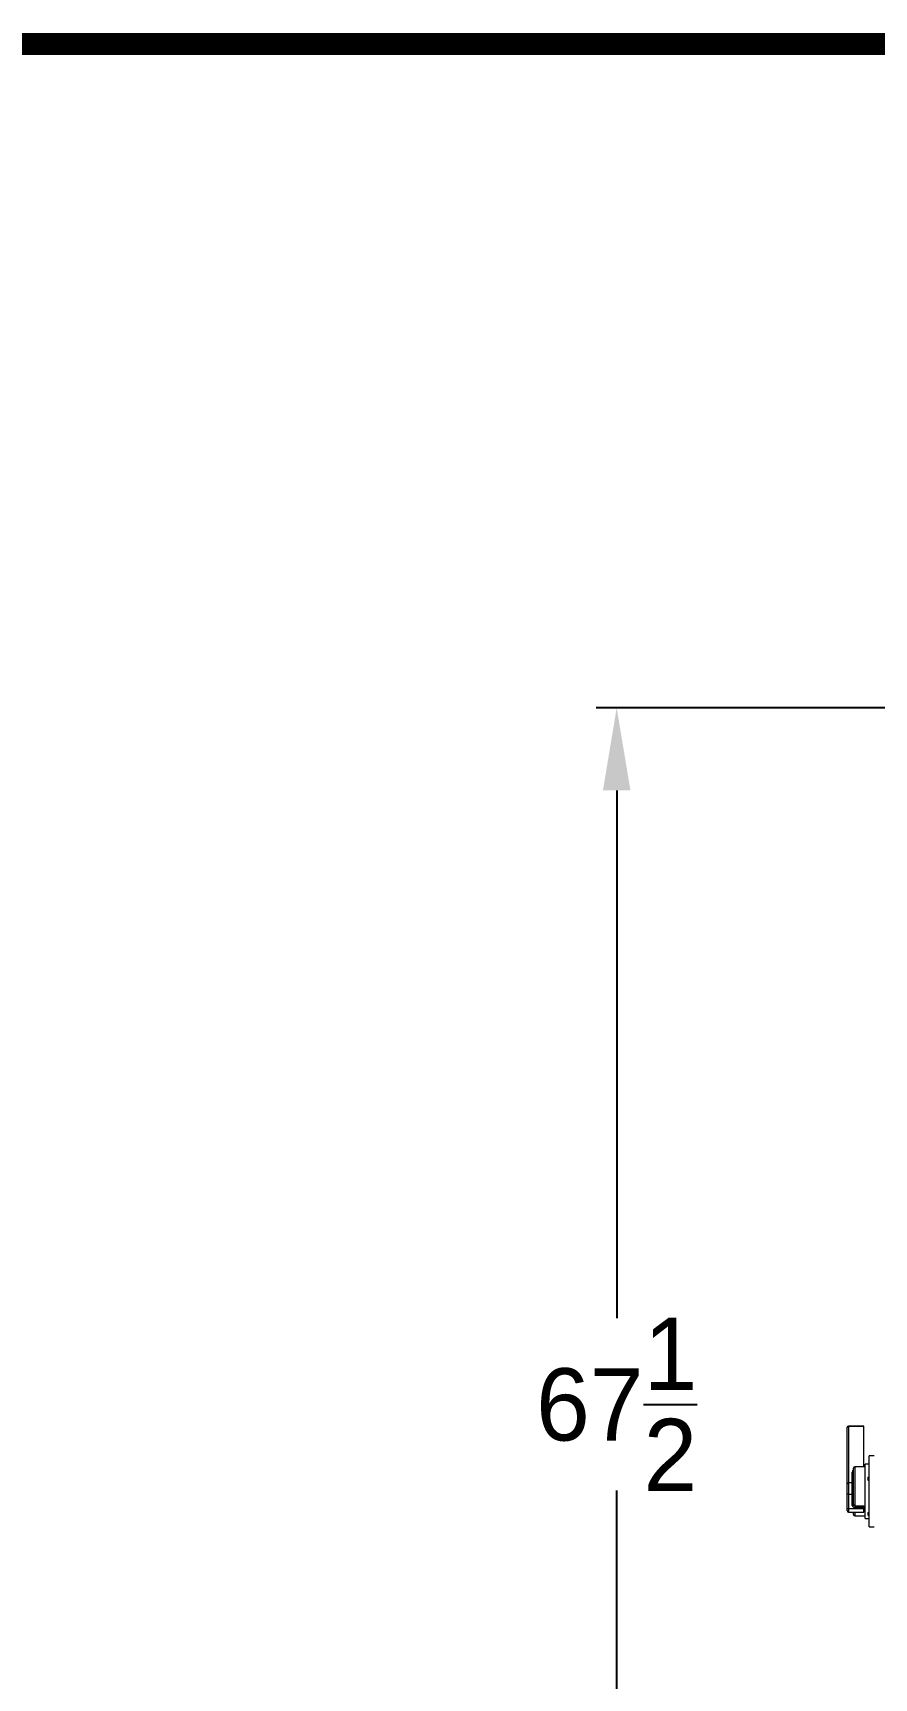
# Model space of a CAD drawing. Header units: inches. Extents: x 2625 to 3066, y 1222 to 1501.
# Drawn here: x 2860.7 to 2901.4, y 1417.4 to 1497.1 of the extents above; entities that cross this region are included whole.
import ezdxf

# ---------------------------------------------------------------- set-up
doc = ezdxf.new("R2010")
doc.units = ezdxf.units.IN
doc.header["$MEASUREMENT"] = 0
doc.header["$PDSIZE"] = -1
doc.layers.add('Internal Disconnect 1 H1', color=7, linetype='Continuous')
doc.dimstyles.new('General Dimension', dxfattribs={"dimtxt": 3.5, "dimasz": 4, "dimexe": 1, "dimexo": 0.5, "dimgap": 0.09, "dimtad": 0, "dimtih": 1, "dimtoh": 1, "dimdec": 3, "dimzin": 0, "dimdsep": 46, "dimlunit": 5, "dimtxsty": 'Standard', "dimcen": 0.09, "dimadec": 0, "dimazin": 0, "dimtfac": 1, "dimtdec": 3, "dimtofl": 0, "dimtmove": 0, "dimatfit": 3, "dimfxl": 1, "dimtolj": 1, "dimtzin": 0, "dimarcsym": 0})

# ---------------------------------------------------------------- blocks, each defined once
blk = doc.blocks.new('*D39')
at = {"color": 0, "linetype": 'Continuous', "lineweight": -2}
for p, q in [((2910.312, 1464.431), (2887.978, 1464.431)), ((2888.978, 1460.431), (2888.978, 1434.854)), ((2888.978, 1400.931), (2888.978, 1426.508)), ((2910.312, 1396.931), (2887.978, 1396.931))]:
    blk.add_line(p, q, dxfattribs=at)
at = {"color": 0, "linetype": 'Continuous'}
for points in [[(2888.311, 1460.431), (2889.645, 1460.431), (2888.978, 1464.431)], [(2888.311, 1400.931), (2889.645, 1400.931), (2888.978, 1396.931)]]:
    blk.add_solid(points, dxfattribs=at)
at = {"layer": 'Defpoints', "color": 0, "linetype": 'Continuous'}
for p in [(2910.812, 1464.431), (2888.978, 1396.931), (2910.812, 1396.931)]:
    blk.add_point(p, dxfattribs=at)
at = {"color": 0, "linetype": 'Continuous', "insert": (2888.978, 1430.681), "char_height": 3.5, "attachment_point": 5}
blk.add_mtext('\\A1;67{\\H1x;\\S1/2;}', dxfattribs=at)

msp = doc.modelspace()

# ---------------------------------------------------------------- linework, layer by layer
at = {"color": 7, "linetype": 'Continuous', "lineweight": 20, "const_width": 1.0712}
msp.add_lwpolyline([(2632.0935, 1228.7897), (3060.5835, 1228.7897), (3060.5835, 1496.596), (2632.0935, 1496.596), (2632.0935, 1228.7897)], dxfattribs=at)
at = {"layer": 'Internal Disconnect 1 H1', "color": 7, "linetype": 'Continuous', "lineweight": 15}
for p, q in [((2900.1388, 1429.5608), (2900.14, 1429.569)), ((2900.1388, 1429.5608), (2900.14, 1429.569)), ((2900.1388, 1426.7892), (2900.1388, 1429.5608)), ((2900.1388, 1426.7892), (2900.1388, 1429.5608)), ((2900.14, 1429.569), (2900.1435, 1429.5769)), ((2900.14, 1429.569), (2900.1435, 1429.5769)), ((2900.1435, 1429.5769), (2900.1493, 1429.5842)), ((2900.1435, 1429.5769), (2900.1493, 1429.5842)), ((2900.1493, 1429.5842), (2900.1571, 1429.5906)), ((2900.1493, 1429.5842), (2900.1571, 1429.5906)), ((2900.1571, 1429.5906), (2900.1665, 1429.5958)), ((2900.1571, 1429.5906), (2900.1665, 1429.5958)), ((2900.1665, 1429.5958), (2900.1773, 1429.5997)), ((2900.1665, 1429.5958), (2900.1773, 1429.5997)), ((2900.1773, 1429.5997), (2900.1891, 1429.6021)), ((2900.1773, 1429.5997), (2900.1891, 1429.6021)), ((2900.1891, 1429.6021), (2900.2013, 1429.6029)), ((2900.1891, 1429.6021), (2900.2013, 1429.6029)), ((2900.933, 1429.6233), (2900.2013, 1429.6233)), ((2900.2013, 1429.6233), (2900.2013, 1429.6029)), ((2900.933, 1429.6233), (2900.2013, 1429.6233)), ((2900.2013, 1429.6233), (2900.2013, 1429.6029)), ((2900.9513, 1429.6029), (2900.2013, 1429.6029)), ((2900.2013, 1429.6029), (2900.2013, 1426.8755)), ((2900.9513, 1429.6029), (2900.2013, 1429.6029)), ((2900.2013, 1429.6029), (2900.2013, 1426.8755)), ((2900.9513, 1429.605), (2900.9513, 1429.6029)), ((2900.9513, 1429.605), (2900.9513, 1429.6029)), ((2900.9513, 1427.6568), (2900.9513, 1429.6029)), ((2900.9513, 1427.6568), (2900.9513, 1429.6029)), ((2901.0138, 1427.6568), (2900.5138, 1427.6568)), ((2900.5138, 1427.6568), (2900.5138, 1425.7679)), ((2901.0138, 1427.6568), (2900.5138, 1427.6568)), ((2900.5138, 1427.6568), (2900.5138, 1425.7679)), ((2901.2013, 1427.7818), (2901.0138, 1427.7818)), ((2901.0138, 1425.1568), (2901.0138, 1427.7818)), ((2901.2013, 1427.7818), (2901.0138, 1427.7818)), ((2901.0138, 1425.1568), (2901.0138, 1427.7818)), ((2901.4457, 1428.188), (2901.2013, 1428.188)), ((2901.2013, 1424.7505), (2901.2013, 1428.188)), ((2901.4457, 1428.188), (2901.2013, 1428.188)), ((2901.2013, 1424.7505), (2901.2013, 1428.188)), ((2900.3888, 1426.8755), (2900.2013, 1426.8755)), ((2900.2013, 1426.8755), (2900.2013, 1426.3269)), ((2900.3888, 1426.8755), (2900.2013, 1426.8755)), ((2900.2013, 1426.8755), (2900.2013, 1426.3269)), ((2900.3888, 1427.4049), (2900.401, 1427.4057)), ((2900.3888, 1427.4049), (2900.401, 1427.4057)), ((2900.3888, 1426.8755), (2900.3888, 1427.4049)), ((2900.3888, 1426.8755), (2900.3888, 1427.4049)), ((2900.3888, 1426.3269), (2900.3888, 1426.8755)), ((2900.3888, 1426.3269), (2900.3888, 1426.8755)), ((2900.401, 1427.4057), (2900.4127, 1427.4081)), ((2900.401, 1427.4057), (2900.4127, 1427.4081)), ((2900.4127, 1427.4081), (2900.4235, 1427.412)), ((2900.4127, 1427.4081), (2900.4235, 1427.412)), ((2900.4235, 1427.412), (2900.433, 1427.4172)), ((2900.4235, 1427.412), (2900.433, 1427.4172)), ((2900.433, 1427.4172), (2900.4407, 1427.4236)), ((2900.433, 1427.4172), (2900.4407, 1427.4236)), ((2900.4407, 1427.4236), (2900.4465, 1427.4309)), ((2900.4407, 1427.4236), (2900.4465, 1427.4309)), ((2900.4465, 1427.4309), (2900.4501, 1427.4388)), ((2900.4465, 1427.4309), (2900.4501, 1427.4388)), ((2900.4501, 1427.4388), (2900.4513, 1427.447)), ((2900.4501, 1427.4388), (2900.4513, 1427.447)), ((2900.4513, 1425.8254), (2900.4513, 1427.5943)), ((2900.4513, 1425.8254), (2900.4513, 1427.5943)), ((2901.1388, 1427.1518), (2901.2013, 1427.1518)), ((2901.1388, 1427.1518), (2901.1388, 1427.0838)), ((2901.1388, 1427.1518), (2901.2013, 1427.1518)), ((2901.1388, 1427.1518), (2901.1388, 1427.0838)), ((2901.1388, 1427.0838), (2901.2013, 1427.0838)), ((2901.1388, 1427.0838), (2901.1388, 1427.0147)), ((2901.1388, 1427.0838), (2901.2013, 1427.0838)), ((2901.1388, 1427.0838), (2901.1388, 1427.0147)), ((2901.1388, 1427.0147), (2901.2013, 1427.0147)), ((2901.1388, 1427.0147), (2901.2013, 1427.0147)), ((2900.1388, 1426.3147), (2900.1388, 1426.813)), ((2900.1388, 1426.3147), (2900.1388, 1426.813)), ((2900.1388, 1425.6316), (2900.1388, 1426.3147)), ((2900.1388, 1425.6316), (2900.1388, 1426.3147)), ((2900.1388, 1426.1255), (2900.1388, 1426.1623)), ((2900.1388, 1426.1255), (2900.1388, 1426.1623)), ((2900.2013, 1426.3269), (2900.2013, 1425.6296)), ((2900.2013, 1426.3269), (2900.3888, 1426.3269)), ((2900.2013, 1426.3269), (2900.2013, 1425.6296)), ((2900.2013, 1426.3269), (2900.3888, 1426.3269)), ((2900.3888, 1425.7833), (2900.3888, 1426.3269)), ((2900.3888, 1425.7833), (2900.3888, 1426.3269)), ((2900.1388, 1425.5392), (2900.1388, 1425.6316)), ((2900.1388, 1425.5392), (2900.1388, 1425.6316)), ((2900.2013, 1425.6296), (2900.9513, 1425.6296)), ((2900.2013, 1425.6296), (2900.2013, 1425.4528)), ((2900.2013, 1425.6296), (2900.9513, 1425.6296)), ((2900.2013, 1425.6296), (2900.2013, 1425.4528)), ((2900.2013, 1425.4528), (2900.9513, 1425.4528)), ((2900.2013, 1425.4528), (2900.9513, 1425.4528)), ((2900.401, 1425.7841), (2900.3888, 1425.7833)), ((2900.401, 1425.7841), (2900.3888, 1425.7833)), ((2900.4127, 1425.7865), (2900.401, 1425.7841)), ((2900.4127, 1425.7865), (2900.401, 1425.7841)), ((2900.4235, 1425.7904), (2900.4127, 1425.7865)), ((2900.4235, 1425.7904), (2900.4127, 1425.7865)), ((2900.433, 1425.7956), (2900.4235, 1425.7904)), ((2900.433, 1425.7956), (2900.4235, 1425.7904)), ((2900.4407, 1425.802), (2900.433, 1425.7956)), ((2900.4407, 1425.802), (2900.433, 1425.7956)), ((2900.4465, 1425.8093), (2900.4407, 1425.802)), ((2900.4465, 1425.8093), (2900.4407, 1425.802)), ((2900.4501, 1425.8172), (2900.4465, 1425.8093)), ((2900.4501, 1425.8172), (2900.4465, 1425.8093)), ((2900.4513, 1425.8254), (2900.4501, 1425.8172)), ((2900.4513, 1425.8254), (2900.4501, 1425.8172)), ((2900.4513, 1425.3443), (2900.4513, 1425.4528)), ((2900.4513, 1425.3443), (2900.4513, 1425.4528)), ((2900.5138, 1425.7679), (2900.9513, 1425.7679)), ((2900.5138, 1425.7679), (2900.5138, 1425.6888)), ((2900.5138, 1425.7679), (2900.9513, 1425.7679)), ((2900.5138, 1425.7679), (2900.5138, 1425.6888)), ((2900.9513, 1425.6888), (2900.5138, 1425.6888)), ((2900.9513, 1425.6888), (2900.5138, 1425.6888)), ((2900.5138, 1425.4528), (2900.5138, 1425.2818)), ((2900.5138, 1425.4528), (2900.5138, 1425.2818)), ((2900.5138, 1425.2818), (2901.0138, 1425.2818)), ((2900.5138, 1425.2818), (2901.0138, 1425.2818)), ((2900.9513, 1425.7679), (2900.9513, 1425.6888)), ((2900.9513, 1425.7679), (2900.9513, 1425.6888)), ((2900.9513, 1425.6296), (2900.9513, 1425.6888)), ((2900.9513, 1425.6296), (2900.9513, 1425.6888)), ((2900.9513, 1425.4528), (2900.9513, 1425.6296)), ((2900.9513, 1425.4528), (2900.9513, 1425.6296)), ((2901.1388, 1425.4432), (2901.2013, 1425.4432)), ((2901.1388, 1425.4432), (2901.1388, 1425.3751)), ((2901.1388, 1425.4432), (2901.2013, 1425.4432)), ((2901.1388, 1425.4432), (2901.1388, 1425.3751)), ((2901.1388, 1425.3751), (2901.2013, 1425.3751)), ((2901.1388, 1425.3751), (2901.1388, 1425.3071)), ((2901.1388, 1425.3751), (2901.2013, 1425.3751)), ((2901.1388, 1425.3751), (2901.1388, 1425.3071)), ((2901.1388, 1425.3071), (2901.2013, 1425.3071)), ((2901.1388, 1425.3071), (2901.2013, 1425.3071)), ((2901.0138, 1425.1568), (2901.2013, 1425.1568)), ((2901.0138, 1425.1568), (2901.2013, 1425.1568)), ((2901.2013, 1424.7505), (2901.4457, 1424.7505)), ((2901.2013, 1424.7505), (2901.4457, 1424.7505))]:
    msp.add_line(p, q, dxfattribs=at)
for centre, radius, start, end in [((2900.2013, 1429.5608), 0.0625, 90, 180), ((2900.2013, 1429.5608), 0.0625, 90, 180), ((2900.9348, 1429.6068), 0.0166, 353.78448, 96.21552), ((2900.9348, 1429.6068), 0.0166, 353.78448, 96.21552), ((2900.5138, 1427.5943), 0.0625, 90, 180), ((2900.5138, 1427.5943), 0.0625, 90, 180), ((2900.2013, 1426.813), 0.0625, 90, 180), ((2900.2013, 1426.813), 0.0625, 90, 180), ((2900.4845, 1427.3963), 0.0961, 110.218766, 174.862295), ((2900.4845, 1427.3963), 0.0961, 110.218766, 174.862295), ((2900.3888, 1426.938), 0.0625, 270, 0), ((2900.3888, 1426.938), 0.0625, 270, 0), ((2900.1855, 1426.2414), 0.0869, 79.570895, 122.535392), ((2900.1855, 1426.2414), 0.0869, 79.570895, 122.535392), ((2900.4063, 1426.3908), 0.0663, 254.668585, 312.730784), ((2900.4063, 1426.3908), 0.0663, 254.668585, 312.730784), ((2900.2155, 1425.5289), 0.0774, 172.356371, 259.404088), ((2900.2155, 1425.5289), 0.0774, 172.356371, 259.404088), ((2900.1857, 1426.123), 0.4936, 264.549376, 271.811998), ((2900.1857, 1426.123), 0.4936, 264.549376, 271.811998), ((2900.5026, 1425.804), 0.1157, 190.324635, 275.533467), ((2900.5026, 1425.804), 0.1157, 190.324635, 275.533467), ((2900.5102, 1425.8267), 0.059, 181.320269, 273.432226), ((2900.5102, 1425.8267), 0.059, 181.320269, 273.432226), ((2900.5138, 1425.3443), 0.0625, 180, 270), ((2900.5138, 1425.3443), 0.0625, 180, 270)]:
    msp.add_arc(centre, radius, start, end, dxfattribs=at)

# ---------------------------------------------------------------- dimensions: what is measured, and where the dimension line sits
at = {"color": 7, "linetype": 'Continuous'}
dim = msp.add_linear_dim(base=(2888.978, 1396.931), p1=(2910.8118, 1464.431), p2=(2910.8118, 1396.931), angle=90, dimstyle='General Dimension', dxfattribs=at)
dim.commit()
dim.dimension.update_dxf_attribs({"geometry": '*D39', "text_midpoint": (2888.978, 1430.681)})

doc.saveas('drawing.dxf')
